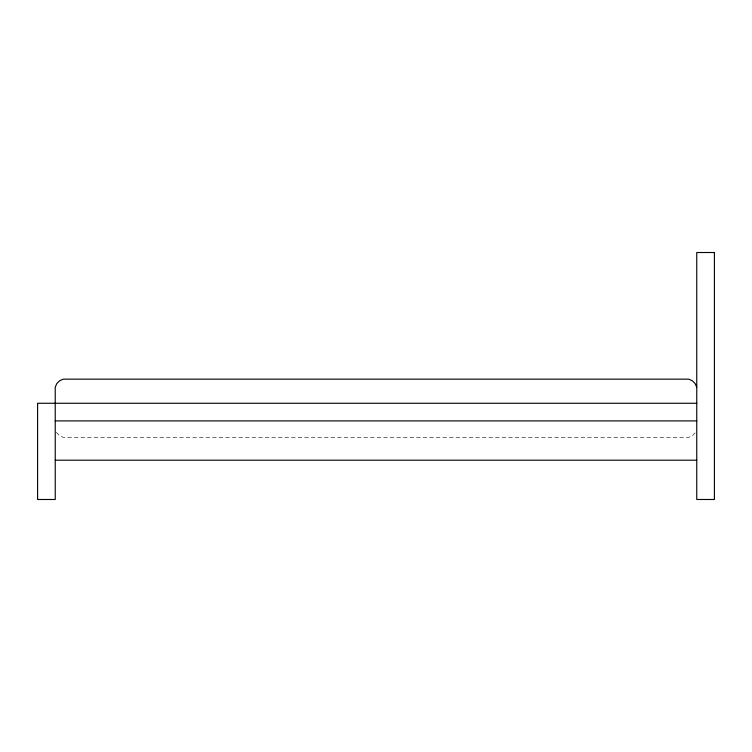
<?xml version="1.0" encoding="UTF-8"?>
<svg xmlns="http://www.w3.org/2000/svg" width="752" height="752" viewBox="0 0 752 752"><rect width="100%" height="100%" fill="white"/><g stroke="black" fill="none" stroke-linecap="round" stroke-linejoin="round"><path stroke-width="0.56" stroke-dasharray="3.76 2.82" d="M695.13 432.908L692.338 435.709L688.719 437.316L63.243 437.316L59.624 435.709L56.823 432.908L55.62 430.2"/><path stroke-width="1.13" d="M696.756 403.26L37.6 403.26L37.6 499.488L55.244 499.488L55.225 387.177L56.823 383.567L59.624 380.766L63.243 379.158L688.719 379.158L692.338 380.766L695.13 383.567L696.737 387.177M55.244 420.904L696.756 420.904M55.244 460.196L696.756 460.196M714.4 252.512L696.756 252.512L696.756 499.488L714.4 499.488L714.4 252.512"/></g></svg>
